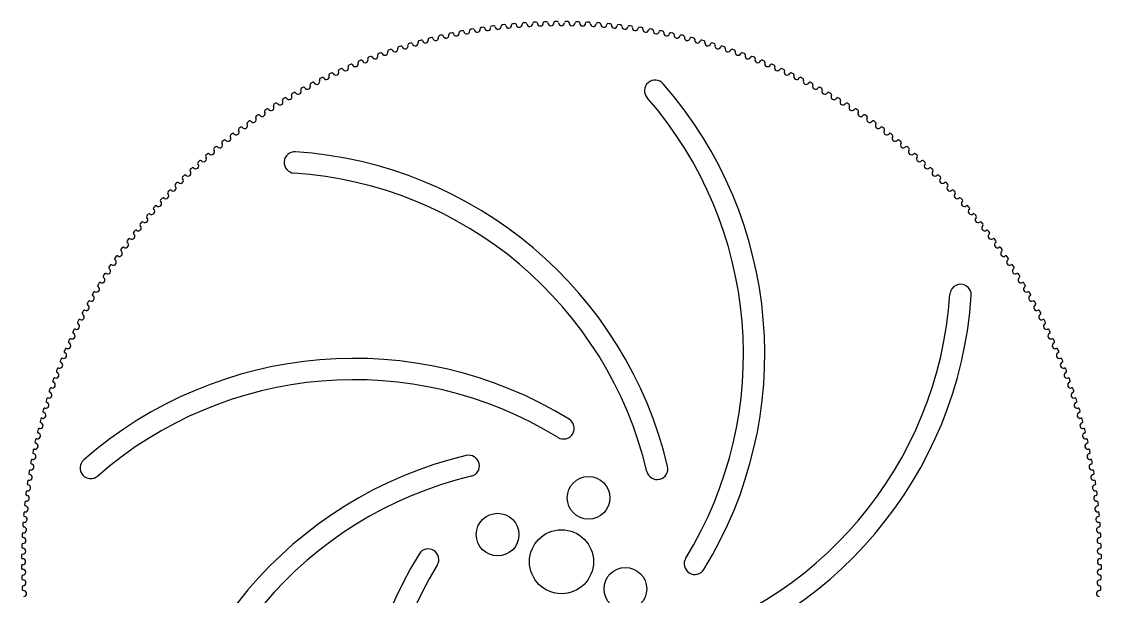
# Model space of a CAD drawing. Header units: millimetres. Extents: x 13 to 657, y -435 to 1.
# Drawn here: x 454.9 to 657.4, y -107.9 to -0.2 of the extents above; entities that cross this region are included whole.
import ezdxf

# ---------------------------------------------------------------- set-up
doc = ezdxf.new("R2010")
doc.units = ezdxf.units.MM
doc.layers.get('0').update_dxf_attribs({"color": 253, "lineweight": 70, "true_color": 0x8faf8f})

msp = doc.modelspace()

# ---------------------------------------------------------------- linework, layer by layer
at = {"color": 98, "lineweight": -3, "true_color": 0x054805}
for centre, radius in [((561.21, -89.44), 4), ((544.16, -96.33), 4), ((556.13, -101.41), 6), ((568.1, -106.49), 4)]:
    msp.add_circle(centre, radius, dxfattribs=at)
for centre, radius, start, end in [((537.16, -2.18), 0.2, 100.8218, 190.6565), ((556.13, -101.41), 101.23, 100.5532, 100.8218), ((537.63, -2.09), 0.2, 10.7185, 100.5532), ((538.37, -1.95), 0.555, 190.7185, 9.5315), ((539.11, -1.82), 0.2, 99.6968, 189.5315), ((556.13, -101.41), 101.23, 99.4282, 99.6968), ((539.58, -1.75), 0.2, 9.5935, 99.4282), ((540.32, -1.62), 0.555, 189.5935, 8.4065), ((541.07, -1.51), 0.2, 98.5718, 188.4065), ((556.13, -101.41), 101.23, 98.3032, 98.5718), ((541.54, -1.44), 0.2, 8.4685, 98.3032), ((542.29, -1.33), 0.555, 188.4685, 7.2815), ((543.04, -1.23), 0.2, 97.4468, 187.2815), ((556.13, -101.41), 101.23, 97.1782, 97.4468), ((543.51, -1.17), 0.2, 7.3435, 97.1782), ((544.25, -1.08), 0.555, 187.3435, 6.1565), ((545.01, -1), 0.2, 96.3218, 186.1565), ((556.13, -101.41), 101.23, 96.0532, 96.3218), ((545.48, -0.94), 0.2, 6.2185, 96.0532), ((546.23, -0.86), 0.555, 186.2185, 5.0315), ((546.98, -0.8), 0.2, 95.1968, 185.0315), ((556.13, -101.41), 101.23, 94.9282, 95.1968), ((547.45, -0.75), 0.2, 5.0935, 94.9282), ((548.2, -0.69), 0.555, 185.0935, 3.9065), ((548.96, -0.64), 0.2, 94.0718, 183.9065), ((556.13, -101.41), 101.23, 93.8032, 94.0718), ((549.43, -0.6), 0.2, 3.9685, 93.8032), ((550.18, -0.55), 0.555, 183.9685, 2.7815), ((550.94, -0.51), 0.2, 92.9468, 182.7815), ((556.13, -101.41), 101.23, 92.6782, 92.9468), ((551.41, -0.49), 0.2, 2.8435, 92.6782), ((552.16, -0.45), 0.555, 182.8435, 1.6565), ((552.92, -0.43), 0.2, 91.8218, 181.6565), ((556.13, -101.41), 101.23, 91.5532, 91.8218), ((553.39, -0.42), 0.2, 1.7185, 91.5532), ((554.15, -0.4), 0.555, 181.7185, 0.5315), ((554.9, -0.39), 0.2, 90.6968, 180.5315), ((556.13, -101.41), 101.23, 90.4282, 90.6968), ((555.38, -0.38), 0.2, 0.5935, 90.4282), ((556.13, -0.38), 0.555, 180.5935, 359.4065), ((556.88, -0.38), 0.2, 89.5718, 179.4065), ((556.13, -101.41), 101.23, 89.3032, 89.5718), ((557.36, -0.39), 0.2, 359.4685, 89.3032), ((558.11, -0.4), 0.555, 179.4685, 358.2815), ((558.87, -0.42), 0.2, 88.4468, 178.2815), ((556.13, -101.41), 101.23, 88.1782, 88.4468), ((559.34, -0.43), 0.2, 358.3435, 88.1782), ((560.1, -0.45), 0.555, 178.3435, 357.1565), ((560.85, -0.49), 0.2, 87.3218, 177.1565), ((556.13, -101.41), 101.23, 87.0532, 87.3218), ((561.32, -0.51), 0.2, 357.2185, 87.0532), ((562.08, -0.55), 0.555, 177.2185, 356.0315), ((562.83, -0.6), 0.2, 86.1968, 176.0315), ((556.13, -101.41), 101.23, 85.9282, 86.1968), ((563.3, -0.64), 0.2, 356.0935, 85.9282), ((564.06, -0.69), 0.555, 176.0935, 354.9065), ((564.81, -0.75), 0.2, 85.0718, 174.9065), ((556.13, -101.41), 101.23, 84.8032, 85.0718), ((565.28, -0.8), 0.2, 354.9685, 84.8032), ((566.03, -0.86), 0.555, 174.9685, 353.7815), ((566.78, -0.94), 0.2, 83.9468, 173.7815), ((556.13, -101.41), 101.23, 83.6782, 83.9468), ((567.25, -1), 0.2, 353.8435, 83.6782), ((568.01, -1.08), 0.555, 173.8435, 352.6565), ((568.75, -1.17), 0.2, 82.8218, 172.6565), ((556.13, -101.41), 101.23, 82.5532, 82.8218), ((569.22, -1.23), 0.2, 352.7185, 82.5532), ((569.97, -1.33), 0.555, 172.7185, 351.5315), ((570.72, -1.44), 0.2, 81.6968, 171.5315), ((556.13, -101.41), 101.23, 81.4282, 81.6968), ((571.19, -1.51), 0.2, 351.5935, 81.4282), ((571.94, -1.62), 0.555, 171.5935, 350.4065), ((572.68, -1.75), 0.2, 80.5718, 170.4065), ((556.13, -101.41), 101.23, 80.3032, 80.5718), ((573.15, -1.82), 0.2, 350.4685, 80.3032), ((573.89, -1.95), 0.555, 170.4685, 349.2815), ((574.63, -2.09), 0.2, 79.4468, 169.2815), ((556.13, -101.41), 101.23, 79.1782, 79.4468), ((575.1, -2.18), 0.2, 349.3435, 79.1782), ((528.71, -4.17), 0.555, 196.3435, 15.1565), ((529.43, -3.97), 0.2, 105.3218, 195.1565), ((556.13, -101.41), 101.23, 105.0532, 105.3218), ((529.89, -3.85), 0.2, 15.2185, 105.0532), ((530.62, -3.65), 0.555, 195.2185, 14.0315), ((531.35, -3.47), 0.2, 104.1968, 194.0315), ((556.13, -101.41), 101.23, 103.9282, 104.1968), ((531.81, -3.35), 0.2, 14.0935, 103.9282), ((532.54, -3.17), 0.555, 194.0935, 12.9065), ((533.28, -3), 0.2, 103.0718, 192.9065), ((556.13, -101.41), 101.23, 102.8032, 103.0718), ((533.74, -2.89), 0.2, 12.9685, 102.8032), ((534.48, -2.72), 0.555, 192.9685, 11.7815), ((535.22, -2.57), 0.2, 101.9468, 191.7815), ((556.13, -101.41), 101.23, 101.6782, 101.9468), ((535.68, -2.47), 0.2, 11.8435, 101.6782), ((536.42, -2.32), 0.555, 191.8435, 10.6565), ((575.84, -2.32), 0.555, 169.3435, 348.1565), ((576.58, -2.47), 0.2, 78.3218, 168.1565), ((556.13, -101.41), 101.23, 78.0532, 78.3218), ((577.04, -2.57), 0.2, 348.2185, 78.0532), ((577.78, -2.72), 0.555, 168.2185, 347.0315), ((578.52, -2.89), 0.2, 77.1968, 167.0315), ((556.13, -101.41), 101.23, 76.9282, 77.1968), ((578.98, -3), 0.2, 347.0935, 76.9282), ((579.72, -3.17), 0.555, 167.0935, 345.9065), ((580.45, -3.35), 0.2, 76.0718, 165.9065), ((556.13, -101.41), 101.23, 75.8032, 76.0718), ((580.91, -3.47), 0.2, 345.9685, 75.8032), ((581.64, -3.65), 0.555, 165.9685, 344.7815), ((582.37, -3.85), 0.2, 74.9468, 164.7815), ((556.13, -101.41), 101.23, 74.6782, 74.9468), ((582.83, -3.97), 0.2, 344.8435, 74.6782), ((583.55, -4.17), 0.555, 164.8435, 343.6565), ((556.13, -101.41), 101.23, 109.5532, 109.8218), ((522.32, -6.21), 0.2, 19.7185, 109.5532), ((523.03, -5.95), 0.555, 199.7185, 18.5315), ((523.74, -5.71), 0.2, 108.6968, 198.5315), ((556.13, -101.41), 101.23, 108.4282, 108.6968), ((524.19, -5.56), 0.2, 18.5935, 108.4282), ((524.91, -5.32), 0.555, 198.5935, 17.4065), ((525.63, -5.1), 0.2, 107.5718, 197.4065), ((556.13, -101.41), 101.23, 107.3032, 107.5718), ((526.08, -4.95), 0.2, 17.4685, 107.3032), ((526.8, -4.73), 0.555, 197.4685, 16.2815), ((527.53, -4.51), 0.2, 106.4468, 196.2815), ((556.13, -101.41), 101.23, 106.1782, 106.4468), ((527.98, -4.38), 0.2, 16.3435, 106.1782), ((584.28, -4.38), 0.2, 73.8218, 163.6565), ((556.13, -101.41), 101.23, 73.5532, 73.8218), ((584.73, -4.51), 0.2, 343.7185, 73.5532), ((585.46, -4.73), 0.555, 163.7185, 342.5315), ((586.18, -4.95), 0.2, 72.6968, 162.5315), ((556.13, -101.41), 101.23, 72.4282, 72.6968), ((586.63, -5.1), 0.2, 342.5935, 72.4282), ((587.35, -5.32), 0.555, 162.5935, 341.4065), ((588.07, -5.56), 0.2, 71.5718, 161.4065), ((556.13, -101.41), 101.23, 71.3032, 71.5718), ((588.52, -5.71), 0.2, 341.4685, 71.3032), ((589.23, -5.95), 0.555, 161.4685, 340.2815), ((589.94, -6.21), 0.2, 70.4468, 160.2815), ((556.13, -101.41), 101.23, 70.1782, 70.4468), ((517.47, -8.07), 0.555, 203.0935, 21.9065), ((518.17, -7.79), 0.2, 112.0718, 201.9065), ((556.13, -101.41), 101.23, 111.8032, 112.0718), ((518.61, -7.61), 0.2, 21.9685, 111.8032), ((519.31, -7.33), 0.555, 201.9685, 20.7815), ((520.01, -7.06), 0.2, 110.9468, 200.7815), ((556.13, -101.41), 101.23, 110.6782, 110.9468), ((520.45, -6.89), 0.2, 20.8435, 110.6782), ((521.16, -6.62), 0.555, 200.8435, 19.6565), ((521.87, -6.37), 0.2, 109.8218, 199.6565), ((590.39, -6.37), 0.2, 340.3435, 70.1782), ((591.1, -6.62), 0.555, 160.3435, 339.1565), ((591.81, -6.89), 0.2, 69.3218, 159.1565), ((556.13, -101.41), 101.23, 69.0532, 69.3218), ((592.25, -7.06), 0.2, 339.2185, 69.0532), ((592.95, -7.33), 0.555, 159.2185, 338.0315), ((593.65, -7.61), 0.2, 68.1968, 158.0315), ((556.13, -101.41), 101.23, 67.9282, 68.1968), ((594.09, -7.79), 0.2, 338.0935, 67.9282), ((594.79, -8.07), 0.555, 158.0935, 336.9065), ((512.72, -10.18), 0.2, 115.4468, 205.2815), ((556.13, -101.41), 101.23, 115.1782, 115.4468), ((513.15, -9.98), 0.2, 25.3435, 115.1782), ((513.83, -9.66), 0.555, 205.3435, 24.1565), ((514.52, -9.35), 0.2, 114.3218, 204.1565), ((556.13, -101.41), 101.23, 114.0532, 114.3218), ((514.95, -9.15), 0.2, 24.2185, 114.0532), ((515.64, -8.84), 0.555, 204.2185, 23.0315), ((516.34, -8.55), 0.2, 113.1968, 203.0315), ((556.13, -101.41), 101.23, 112.9282, 113.1968), ((516.77, -8.36), 0.2, 23.0935, 112.9282), ((595.49, -8.36), 0.2, 67.0718, 156.9065), ((556.13, -101.41), 101.23, 66.8032, 67.0718), ((595.92, -8.55), 0.2, 336.9685, 66.8032), ((596.62, -8.84), 0.555, 156.9685, 335.7815), ((597.31, -9.15), 0.2, 65.9468, 155.7815), ((556.13, -101.41), 101.23, 65.6782, 65.9468), ((597.74, -9.35), 0.2, 335.8435, 65.6782), ((598.43, -9.66), 0.555, 155.8435, 334.6565), ((599.11, -9.98), 0.2, 64.8218, 154.6565), ((556.13, -101.41), 101.23, 64.5532, 64.8218), ((599.54, -10.18), 0.2, 334.7185, 64.5532), ((508.5, -12.31), 0.555, 208.7185, 27.5315), ((509.17, -11.96), 0.2, 117.6968, 207.5315), ((556.13, -101.41), 101.23, 117.4282, 117.6968), ((509.59, -11.74), 0.2, 27.5935, 117.4282), ((510.26, -11.39), 0.555, 207.5935, 26.4065), ((510.94, -11.05), 0.2, 116.5718, 206.4065), ((556.13, -101.41), 101.23, 116.3032, 116.5718), ((511.36, -10.84), 0.2, 26.4685, 116.3032), ((512.04, -10.5), 0.555, 206.4685, 25.2815), ((573.69, -13.14), 2, 41.1774, 221.1774), ((517.24, -62.52), 77, 328.412, 41.1774), ((600.22, -10.5), 0.555, 154.7185, 333.5315), ((600.9, -10.84), 0.2, 63.6968, 153.5315), ((556.13, -101.41), 101.23, 63.4282, 63.6968), ((601.32, -11.05), 0.2, 333.5935, 63.4282), ((602, -11.39), 0.555, 153.5935, 332.4065), ((602.67, -11.74), 0.2, 62.5718, 152.4065), ((556.13, -101.41), 101.23, 62.3032, 62.5718), ((603.09, -11.96), 0.2, 332.4685, 62.3032), ((603.76, -12.31), 0.555, 152.4685, 331.2815), ((505.04, -14.24), 0.555, 210.9685, 29.7815), ((505.7, -13.87), 0.2, 119.9468, 209.7815), ((556.13, -101.41), 101.23, 119.6782, 119.9468), ((506.11, -13.63), 0.2, 29.8435, 119.6782), ((506.76, -13.26), 0.555, 209.8435, 28.6565), ((507.43, -12.9), 0.2, 118.8218, 208.6565), ((556.13, -101.41), 101.23, 118.5532, 118.8218), ((507.84, -12.67), 0.2, 28.7185, 118.5532), ((604.42, -12.67), 0.2, 61.4468, 151.2815), ((556.13, -101.41), 101.23, 61.1782, 61.4468), ((604.83, -12.9), 0.2, 331.3435, 61.1782), ((605.5, -13.26), 0.555, 151.3435, 330.1565), ((606.15, -13.63), 0.2, 60.3218, 150.1565), ((556.13, -101.41), 101.23, 60.0532, 60.3218), ((606.56, -13.87), 0.2, 330.2185, 60.0532), ((607.22, -14.24), 0.555, 150.2185, 329.0315), ((501.66, -16.32), 0.555, 213.2185, 32.0315), ((502.3, -15.92), 0.2, 122.1968, 212.0315), ((556.13, -101.41), 101.23, 121.9282, 122.1968), ((502.7, -15.67), 0.2, 32.0935, 121.9282), ((503.34, -15.26), 0.555, 212.0935, 30.9065), ((503.99, -14.88), 0.2, 121.0718, 210.9065), ((556.13, -101.41), 101.23, 120.8032, 121.0718), ((504.39, -14.63), 0.2, 30.9685, 120.8032), ((517.24, -62.52), 73, 328.412, 41.1774), ((607.87, -14.63), 0.2, 59.1968, 149.0315), ((556.13, -101.41), 101.23, 58.9282, 59.1968), ((608.92, -15.26), 0.555, 149.0935, 327.9065), ((608.27, -14.88), 0.2, 329.0935, 58.9282), ((609.56, -15.67), 0.2, 58.0718, 147.9065), ((556.13, -101.41), 101.23, 57.8032, 58.0718), ((610.6, -16.32), 0.555, 147.9685, 326.7815), ((609.96, -15.92), 0.2, 327.9685, 57.8032), ((498.36, -18.52), 0.555, 215.4685, 34.2815), ((498.98, -18.1), 0.2, 124.4468, 214.2815), ((556.13, -101.41), 101.23, 124.1782, 124.4468), ((499.38, -17.83), 0.2, 34.3435, 124.1782), ((500, -17.4), 0.555, 214.3435, 33.1565), ((500.63, -16.99), 0.2, 123.3218, 213.1565), ((556.13, -101.41), 101.23, 123.0532, 123.3218), ((501.03, -16.73), 0.2, 33.2185, 123.0532), ((611.23, -16.73), 0.2, 56.9468, 146.7815), ((556.13, -101.41), 101.23, 56.6782, 56.9468), ((612.26, -17.4), 0.555, 146.8435, 325.6565), ((611.63, -16.99), 0.2, 326.8435, 56.6782), ((612.88, -17.83), 0.2, 55.8218, 145.6565), ((556.13, -101.41), 101.23, 55.5532, 55.8218), ((613.9, -18.52), 0.555, 145.7185, 324.5315), ((613.28, -18.1), 0.2, 325.7185, 55.5532), ((495.76, -20.4), 0.2, 126.6968, 216.5315), ((556.13, -101.41), 101.23, 126.4282, 126.6968), ((496.14, -20.12), 0.2, 36.5935, 126.4282), ((496.74, -19.67), 0.555, 216.5935, 35.4065), ((497.36, -19.23), 0.2, 125.5718, 215.4065), ((556.13, -101.41), 101.23, 125.3032, 125.5718), ((497.75, -18.96), 0.2, 35.4685, 125.3032), ((614.51, -18.96), 0.2, 54.6968, 144.5315), ((556.13, -101.41), 101.23, 54.4282, 54.6968), ((615.52, -19.67), 0.555, 144.5935, 323.4065), ((614.9, -19.23), 0.2, 324.5935, 54.4282), ((616.12, -20.12), 0.2, 53.5718, 143.4065), ((556.13, -101.41), 101.23, 53.3032, 53.5718), ((616.5, -20.4), 0.2, 323.4685, 53.3032), ((493.58, -22.07), 0.555, 218.8435, 37.6565), ((494.18, -21.61), 0.2, 127.8218, 217.6565), ((556.13, -101.41), 101.23, 127.5532, 127.8218), ((494.55, -21.32), 0.2, 37.7185, 127.5532), ((495.15, -20.85), 0.555, 217.7185, 36.5315), ((617.11, -20.85), 0.555, 143.4685, 322.2815), ((617.71, -21.32), 0.2, 52.4468, 142.2815), ((556.13, -101.41), 101.23, 52.1782, 52.4468), ((618.68, -22.07), 0.555, 142.3435, 321.1565), ((618.08, -21.61), 0.2, 322.3435, 52.1782), ((490.51, -24.58), 0.555, 221.0935, 39.9065), ((491.09, -24.1), 0.2, 130.0718, 219.9065), ((556.13, -101.41), 101.23, 129.8032, 130.0718), ((491.46, -23.79), 0.2, 39.9685, 129.8032), ((492.03, -23.31), 0.555, 219.9685, 38.7815), ((492.62, -22.84), 0.2, 128.9468, 218.7815), ((556.13, -101.41), 101.23, 128.6782, 128.9468), ((492.99, -22.54), 0.2, 38.8435, 128.6782), ((619.27, -22.54), 0.2, 51.3218, 141.1565), ((556.13, -101.41), 101.23, 51.0532, 51.3218), ((620.23, -23.31), 0.555, 141.2185, 320.0315), ((619.64, -22.84), 0.2, 321.2185, 51.0532), ((620.8, -23.79), 0.2, 50.1968, 140.0315), ((556.13, -101.41), 101.23, 49.9282, 50.1968), ((621.75, -24.58), 0.555, 140.0935, 318.9065), ((621.17, -24.1), 0.2, 320.0935, 49.9282), ((556.13, -101.41), 101.23, 132.0532, 132.3218), ((488.46, -26.39), 0.2, 42.2185, 132.0532), ((489.02, -25.89), 0.555, 222.2185, 41.0315), ((489.59, -25.39), 0.2, 131.1968, 221.0315), ((556.13, -101.41), 101.23, 130.9282, 131.1968), ((489.94, -25.08), 0.2, 41.0935, 130.9282), ((506.13, -26.58), 2, 86.1774, 266.1774), ((501.13, -101.41), 77, 13.412, 86.1774), ((622.32, -25.08), 0.2, 49.0718, 138.9065), ((556.13, -101.41), 101.23, 48.8032, 49.0718), ((623.24, -25.89), 0.555, 138.9685, 317.7815), ((622.67, -25.39), 0.2, 318.9685, 48.8032), ((623.8, -26.39), 0.2, 47.9468, 137.7815), ((556.13, -101.41), 101.23, 47.6782, 47.9468), ((486.1, -28.58), 0.555, 224.4685, 43.2815), ((486.65, -28.06), 0.2, 133.4468, 223.2815), ((556.13, -101.41), 101.23, 133.1782, 133.4468), ((487, -27.74), 0.2, 43.3435, 133.1782), ((487.55, -27.22), 0.555, 223.3435, 42.1565), ((488.11, -26.71), 0.2, 132.3218, 222.1565), ((624.71, -27.22), 0.555, 137.8435, 316.6565), ((624.15, -26.71), 0.2, 317.8435, 47.6782), ((625.26, -27.74), 0.2, 46.8218, 136.6565), ((556.13, -101.41), 101.23, 46.5532, 46.8218), ((626.16, -28.58), 0.555, 136.7185, 315.5315), ((625.61, -28.06), 0.2, 316.7185, 46.5532), ((556.13, -101.41), 101.23, 135.4282, 135.6968), ((484.16, -30.51), 0.2, 45.5935, 135.4282), ((484.69, -29.97), 0.555, 225.5935, 44.4065), ((485.23, -29.44), 0.2, 134.5718, 224.4065), ((556.13, -101.41), 101.23, 134.3032, 134.5718), ((485.57, -29.11), 0.2, 44.4685, 134.3032), ((501.13, -101.41), 73, 13.412, 86.1774), ((626.69, -29.11), 0.2, 45.6968, 135.5315), ((556.13, -101.41), 101.23, 45.4282, 45.6968), ((627.57, -29.97), 0.555, 135.5935, 314.4065), ((627.03, -29.44), 0.2, 315.5935, 45.4282), ((628.1, -30.51), 0.2, 44.5718, 134.4065), ((556.13, -101.41), 101.23, 44.3032, 44.5718), ((482.46, -32.28), 0.2, 136.8218, 226.6565), ((556.13, -101.41), 101.23, 136.5532, 136.8218), ((482.78, -31.93), 0.2, 46.7185, 136.5532), ((483.3, -31.38), 0.555, 226.7185, 45.5315), ((483.83, -30.85), 0.2, 135.6968, 225.5315), ((628.96, -31.38), 0.555, 134.4685, 313.2815), ((628.43, -30.85), 0.2, 314.4685, 44.3032), ((629.48, -31.93), 0.2, 43.4468, 133.2815), ((556.13, -101.41), 101.23, 43.1782, 43.4468), ((629.8, -32.28), 0.2, 313.3435, 43.1782), ((480.61, -34.3), 0.555, 228.9685, 47.7815), ((481.11, -33.74), 0.2, 137.9468, 227.7815), ((556.13, -101.41), 101.23, 137.6782, 137.9468), ((481.43, -33.39), 0.2, 47.8435, 137.6782), ((481.94, -32.83), 0.555, 227.8435, 46.6565), ((630.32, -32.83), 0.555, 133.3435, 312.1565), ((630.83, -33.39), 0.2, 42.3218, 132.1565), ((556.13, -101.41), 101.23, 42.0532, 42.3218), ((631.65, -34.3), 0.555, 132.2185, 311.0315), ((631.15, -33.74), 0.2, 312.2185, 42.0532), ((556.13, -101.41), 101.23, 139.9282, 140.1968), ((478.82, -36.37), 0.2, 50.0935, 139.9282), ((479.3, -35.79), 0.555, 230.0935, 48.9065), ((479.8, -35.22), 0.2, 139.0718, 228.9065), ((556.13, -101.41), 101.23, 138.8032, 139.0718), ((480.11, -34.87), 0.2, 48.9685, 138.8032), ((632.15, -34.87), 0.2, 41.1968, 131.0315), ((556.13, -101.41), 101.23, 40.9282, 41.1968), ((632.96, -35.79), 0.555, 131.0935, 309.9065), ((632.46, -35.22), 0.2, 311.0935, 40.9282), ((633.44, -36.37), 0.2, 40.0718, 129.9065), ((556.13, -101.41), 101.23, 39.8032, 40.0718), ((476.79, -38.86), 0.555, 232.3435, 51.1565), ((477.26, -38.27), 0.2, 141.3218, 231.1565), ((556.13, -101.41), 101.23, 141.0532, 141.3218), ((477.56, -37.9), 0.2, 51.2185, 141.0532), ((478.03, -37.31), 0.555, 231.2185, 50.0315), ((478.51, -36.74), 0.2, 140.1968, 230.0315), ((634.23, -37.31), 0.555, 129.9685, 308.7815), ((633.75, -36.74), 0.2, 309.9685, 39.8032), ((634.7, -37.9), 0.2, 38.9468, 128.7815), ((556.13, -101.41), 101.23, 38.6782, 38.9468), ((635.47, -38.86), 0.555, 128.8435, 307.6565), ((635, -38.27), 0.2, 308.8435, 38.6782), ((475.57, -40.43), 0.555, 233.4685, 52.2815), ((476.04, -39.83), 0.2, 142.4468, 232.2815), ((556.13, -101.41), 101.23, 142.1782, 142.4468), ((476.33, -39.46), 0.2, 52.3435, 142.1782), ((635.93, -39.46), 0.2, 37.8218, 127.6565), ((556.13, -101.41), 101.23, 37.5532, 37.8218), ((636.69, -40.43), 0.555, 127.7185, 306.5315), ((636.22, -39.83), 0.2, 307.7185, 37.5532), ((473.95, -42.64), 0.2, 54.5935, 144.4282), ((474.39, -42.02), 0.555, 234.5935, 53.4065), ((474.84, -41.42), 0.2, 143.5718, 233.4065), ((556.13, -101.41), 101.23, 143.3032, 143.5718), ((475.12, -41.04), 0.2, 53.4685, 143.3032), ((637.14, -41.04), 0.2, 36.6968, 126.5315), ((556.13, -101.41), 101.23, 36.4282, 36.6968), ((637.87, -42.02), 0.555, 126.5935, 305.4065), ((637.42, -41.42), 0.2, 306.5935, 36.4282), ((638.31, -42.64), 0.2, 35.5718, 125.4065), ((556.13, -101.41), 101.23, 145.5532, 145.8218), ((472.82, -44.26), 0.2, 55.7185, 145.5532), ((473.24, -43.64), 0.555, 235.7185, 54.5315), ((473.68, -43.03), 0.2, 144.6968, 234.5315), ((556.13, -101.41), 101.23, 144.4282, 144.6968), ((639.02, -43.64), 0.555, 125.4685, 304.2815), ((556.13, -101.41), 101.23, 35.3032, 35.5718), ((638.58, -43.03), 0.2, 305.4685, 35.3032), ((639.44, -44.26), 0.2, 34.4468, 124.2815), ((556.13, -101.41), 101.23, 34.1782, 34.4468), ((471.04, -46.94), 0.555, 237.9685, 56.7815), ((471.45, -46.31), 0.2, 146.9468, 236.7815), ((556.13, -101.41), 101.23, 146.6782, 146.9468), ((471.71, -45.91), 0.2, 56.8435, 146.6782), ((472.12, -45.28), 0.555, 236.8435, 55.6565), ((472.55, -44.66), 0.2, 145.8218, 235.6565), ((640.14, -45.28), 0.555, 124.3435, 303.1565), ((639.71, -44.66), 0.2, 304.3435, 34.1782), ((640.55, -45.91), 0.2, 33.3218, 123.1565), ((641.22, -46.94), 0.555, 123.2185, 302.0315), ((556.13, -101.41), 101.23, 33.0532, 33.3218), ((640.81, -46.31), 0.2, 303.2185, 33.0532), ((469.98, -48.62), 0.555, 239.0935, 57.9065), ((470.39, -47.98), 0.2, 148.0718, 237.9065), ((556.13, -101.41), 101.23, 147.8032, 148.0718), ((470.64, -47.58), 0.2, 57.9685, 147.8032), ((641.62, -47.58), 0.2, 32.1968, 122.0315), ((642.28, -48.62), 0.555, 122.0935, 300.9065), ((556.13, -101.41), 101.23, 31.9282, 32.1968), ((641.87, -47.98), 0.2, 302.0935, 31.9282), ((468.96, -50.32), 0.555, 240.2185, 59.0315), ((469.35, -49.67), 0.2, 149.1968, 239.0315), ((556.13, -101.41), 101.23, 148.9282, 149.1968), ((469.6, -49.27), 0.2, 59.0935, 148.9282), ((630.96, -51.41), 2, 356.1774, 176.1774), ((642.66, -49.27), 0.2, 31.0718, 120.9065), ((643.3, -50.32), 0.555, 120.9685, 299.7815), ((556.13, -101.41), 101.23, 30.8032, 31.0718), ((642.91, -49.67), 0.2, 300.9685, 30.8032), ((556.13, -101.41), 101.23, 151.1782, 151.4468), ((467.62, -52.71), 0.2, 61.3435, 151.1782), ((467.98, -52.04), 0.555, 241.3435, 60.1565), ((468.35, -51.39), 0.2, 150.3218, 240.1565), ((556.13, -101.41), 101.23, 150.0532, 150.3218), ((468.59, -50.98), 0.2, 60.2185, 150.0532), ((556.13, -46.41), 73, 283.412, 356.1774), ((556.13, -46.41), 77, 283.412, 356.1774), ((643.67, -50.98), 0.2, 29.9468, 119.7815), ((644.28, -52.04), 0.555, 119.8435, 298.6565), ((556.13, -101.41), 101.23, 29.6782, 29.9468), ((643.91, -51.39), 0.2, 299.8435, 29.6782), ((644.64, -52.71), 0.2, 28.8218, 118.6565), ((556.13, -101.41), 101.23, 28.5532, 28.8218), ((556.13, -101.41), 101.23, 152.3032, 152.5718), ((466.68, -54.45), 0.2, 62.4685, 152.3032), ((467.03, -53.78), 0.555, 242.4685, 61.2815), ((467.39, -53.12), 0.2, 151.4468, 241.2815), ((645.23, -53.78), 0.555, 118.7185, 297.5315), ((644.87, -53.12), 0.2, 298.7185, 28.5532), ((645.58, -54.45), 0.2, 27.6968, 117.5315), ((556.13, -101.41), 101.23, 27.4282, 27.6968), ((465.56, -56.64), 0.2, 153.6968, 243.5315), ((556.13, -101.41), 101.23, 153.4282, 153.6968), ((465.77, -56.22), 0.2, 63.5935, 153.4282), ((466.11, -55.54), 0.555, 243.5935, 62.4065), ((466.46, -54.87), 0.2, 152.5718, 242.4065), ((646.15, -55.54), 0.555, 117.5935, 296.4065), ((645.8, -54.87), 0.2, 297.5935, 27.4282), ((646.49, -56.22), 0.2, 26.5718, 116.4065), ((556.13, -101.41), 101.23, 26.3032, 26.5718), ((646.7, -56.64), 0.2, 296.4685, 26.3032), ((464.38, -59.11), 0.555, 245.8435, 64.6565), ((464.7, -58.43), 0.2, 154.8218, 244.6565), ((556.13, -101.41), 101.23, 154.5532, 154.8218), ((464.9, -58), 0.2, 64.7185, 154.5532), ((465.22, -57.32), 0.555, 244.7185, 63.5315), ((647.04, -57.32), 0.555, 116.4685, 295.2815), ((647.36, -58), 0.2, 25.4468, 115.2815), ((647.88, -59.11), 0.555, 115.3435, 294.1565), ((556.13, -101.41), 101.23, 25.1782, 25.4468), ((647.56, -58.43), 0.2, 295.3435, 25.1782), ((463.56, -60.92), 0.555, 246.9685, 65.7815), ((463.87, -60.23), 0.2, 155.9468, 245.7815), ((556.13, -101.41), 101.23, 155.6782, 155.9468), ((464.07, -59.8), 0.2, 65.8435, 155.6782), ((648.19, -59.8), 0.2, 24.3218, 114.1565), ((648.7, -60.92), 0.555, 114.2185, 293.0315), ((556.13, -101.41), 101.23, 24.0532, 24.3218), ((648.39, -60.23), 0.2, 294.2185, 24.0532), ((462.79, -62.75), 0.555, 248.0935, 66.9065), ((463.08, -62.05), 0.2, 157.0718, 246.9065), ((556.13, -101.41), 101.23, 156.8032, 157.0718), ((463.27, -61.62), 0.2, 66.9685, 156.8032), ((648.99, -61.62), 0.2, 23.1968, 113.0315), ((649.47, -62.75), 0.555, 113.0935, 291.9065), ((556.13, -101.41), 101.23, 22.9282, 23.1968), ((649.18, -62.05), 0.2, 293.0935, 22.9282), ((462.05, -64.59), 0.555, 249.2185, 68.0315), ((462.33, -63.89), 0.2, 158.1968, 248.0315), ((556.13, -101.41), 101.23, 157.9282, 158.1968), ((462.51, -63.45), 0.2, 68.0935, 157.9282), ((517.24, -140.3), 77, 58.412, 131.1774), ((650.21, -64.59), 0.555, 111.9685, 290.7815), ((649.75, -63.45), 0.2, 22.0718, 111.9065), ((556.13, -101.41), 101.23, 21.8032, 22.0718), ((649.93, -63.89), 0.2, 291.9685, 21.8032), ((461.34, -66.44), 0.555, 250.3435, 69.1565), ((461.61, -65.73), 0.2, 159.3218, 249.1565), ((556.13, -101.41), 101.23, 159.0532, 159.3218), ((461.78, -65.29), 0.2, 69.2185, 159.0532), ((650.92, -66.44), 0.555, 110.8435, 289.6565), ((650.48, -65.29), 0.2, 20.9468, 110.7815), ((556.13, -101.41), 101.23, 20.6782, 20.9468), ((650.65, -65.73), 0.2, 290.8435, 20.6782), ((460.43, -69.02), 0.2, 71.4685, 161.3032), ((460.67, -68.31), 0.555, 251.4685, 70.2815), ((460.93, -67.6), 0.2, 160.4468, 250.2815), ((556.13, -101.41), 101.23, 160.1782, 160.4468), ((461.09, -67.15), 0.2, 70.3435, 160.1782), ((517.24, -140.3), 73, 58.412, 131.1774), ((651.59, -68.31), 0.555, 109.7185, 288.5315), ((651.17, -67.15), 0.2, 19.8218, 109.6565), ((556.13, -101.41), 101.23, 19.5532, 19.8218), ((651.33, -67.6), 0.2, 289.7185, 19.5532), ((651.83, -69.02), 0.2, 18.6968, 108.5315), ((556.13, -101.41), 101.23, 162.4282, 162.6968), ((459.82, -70.91), 0.2, 72.5935, 162.4282), ((460.04, -70.19), 0.555, 252.5935, 71.4065), ((460.28, -69.47), 0.2, 161.5718, 251.4065), ((556.13, -101.41), 101.23, 161.3032, 161.5718), ((652.22, -70.19), 0.555, 108.5935, 287.4065), ((556.13, -101.41), 101.23, 18.4282, 18.6968), ((651.98, -69.47), 0.2, 288.5935, 18.4282), ((652.44, -70.91), 0.2, 17.5718, 107.4065), ((556.13, -101.41), 101.23, 17.3032, 17.5718), ((556.13, -101.41), 101.23, 163.5532, 163.8218), ((459.23, -72.81), 0.2, 73.7185, 163.5532), ((459.45, -72.08), 0.555, 253.7185, 72.5315), ((459.67, -71.36), 0.2, 162.6968, 252.5315), ((652.81, -72.08), 0.555, 107.4685, 286.2815), ((652.59, -71.36), 0.2, 287.4685, 17.3032), ((653.03, -72.81), 0.2, 16.4468, 106.2815), ((556.13, -101.41), 101.23, 16.1782, 16.4468), ((556.13, -101.41), 101.23, 164.6782, 164.9468), ((458.69, -74.71), 0.2, 74.8435, 164.6782), ((458.89, -73.99), 0.555, 254.8435, 73.6565), ((459.1, -73.26), 0.2, 163.8218, 253.6565), ((556.52, -76.41), 2, 238.412, 58.412), ((653.37, -73.99), 0.555, 106.3435, 285.1565), ((653.16, -73.26), 0.2, 286.3435, 16.1782), ((653.57, -74.71), 0.2, 15.3218, 105.1565), ((556.13, -101.41), 101.23, 15.0532, 15.3218), ((556.13, -101.41), 101.23, 165.8032, 166.0718), ((458.19, -76.63), 0.2, 75.9685, 165.8032), ((458.37, -75.9), 0.555, 255.9685, 74.7815), ((458.57, -75.17), 0.2, 164.9468, 254.7815), ((653.89, -75.9), 0.555, 105.2185, 284.0315), ((653.69, -75.17), 0.2, 285.2185, 15.0532), ((654.07, -76.63), 0.2, 14.1968, 104.0315), ((556.13, -101.41), 101.23, 13.9282, 14.1968), ((556.13, -101.41), 101.23, 166.9282, 167.1968), ((457.72, -78.56), 0.2, 77.0935, 166.9282), ((457.89, -77.82), 0.555, 257.0935, 75.9065), ((458.07, -77.09), 0.2, 166.0718, 255.9065), ((654.37, -77.82), 0.555, 104.0935, 282.9065), ((654.19, -77.09), 0.2, 284.0935, 13.9282), ((654.54, -78.56), 0.2, 13.0718, 102.9065), ((556.13, -101.41), 101.23, 12.8032, 13.0718), ((457.19, -80.96), 0.2, 168.3218, 258.1565), ((556.13, -101.41), 101.23, 168.0532, 168.3218), ((457.29, -80.5), 0.2, 78.2185, 168.0532), ((457.44, -79.76), 0.555, 258.2185, 77.0315), ((457.61, -79.02), 0.2, 167.1968, 257.0315), ((654.82, -79.76), 0.555, 102.9685, 281.7815), ((654.65, -79.02), 0.2, 282.9685, 12.8032), ((654.97, -80.5), 0.2, 11.9468, 101.7815), ((655.07, -80.96), 0.2, 281.8435, 11.6782), ((556.13, -101.41), 101.23, 11.6782, 11.9468), ((556.13, -101.41), 101.23, 169.1782, 169.4468), ((456.81, -82.91), 0.2, 169.4468, 259.2815), ((456.9, -82.44), 0.2, 79.3435, 169.1782), ((457.04, -81.7), 0.555, 259.3435, 78.1565), ((467.86, -83.85), 2, 131.1774, 311.1774), ((556.13, -156.41), 77, 103.412, 176.1774), ((538.73, -83.46), 2, 283.412, 103.412), ((655.22, -81.7), 0.555, 101.8435, 280.6565), ((655.36, -82.44), 0.2, 10.8218, 100.6565), ((655.45, -82.91), 0.2, 280.7185, 10.5532), ((556.13, -101.41), 101.23, 10.5532, 10.8218), ((556.13, -101.41), 101.23, 170.3032, 170.5718), ((456.47, -84.86), 0.2, 170.5718, 260.4065), ((456.54, -84.39), 0.2, 80.4685, 170.3032), ((456.67, -83.65), 0.555, 260.4685, 79.2815), ((574.08, -84.01), 2, 193.412, 13.412), ((655.59, -83.65), 0.555, 100.7185, 279.5315), ((655.72, -84.39), 0.2, 9.6968, 99.5315), ((655.79, -84.86), 0.2, 279.5935, 9.4282), ((556.13, -101.41), 101.23, 9.4282, 9.6968), ((556.13, -101.41), 101.23, 171.4282, 171.6968), ((456.16, -86.82), 0.2, 171.6968, 261.5315), ((456.05, -87.57), 0.555, 262.7185, 81.5315), ((456.23, -86.35), 0.2, 81.5935, 171.4282), ((456.34, -85.6), 0.555, 261.5935, 80.4065), ((556.13, -156.41), 73, 103.412, 176.1774), ((655.92, -85.6), 0.555, 99.5935, 278.4065), ((656.21, -87.57), 0.555, 98.4685, 277.2815), ((656.03, -86.35), 0.2, 8.5718, 98.4065), ((656.1, -86.82), 0.2, 278.4685, 8.3032), ((556.13, -101.41), 101.23, 8.3032, 8.5718), ((556.13, -101.41), 101.23, 172.5532, 172.8218), ((455.89, -88.79), 0.2, 172.8218, 262.6565), ((455.8, -89.53), 0.555, 263.8435, 82.6565), ((455.95, -88.32), 0.2, 82.7185, 172.5532), ((656.46, -89.53), 0.555, 97.3435, 276.1565), ((656.31, -88.32), 0.2, 7.4468, 97.2815), ((656.37, -88.79), 0.2, 277.3435, 7.1782), ((556.13, -101.41), 101.23, 7.1782, 7.4468), ((455.66, -90.76), 0.2, 173.9468, 263.7815), ((556.13, -101.41), 101.23, 173.6782, 173.9468), ((455.72, -90.29), 0.2, 83.8435, 173.6782), ((455.58, -91.51), 0.555, 264.9685, 83.7815), ((656.68, -91.51), 0.555, 96.2185, 275.0315), ((656.54, -90.29), 0.2, 6.3218, 96.1565), ((656.6, -90.76), 0.2, 276.2185, 6.0532), ((556.13, -101.41), 101.23, 6.0532, 6.3218), ((455.47, -92.73), 0.2, 175.0718, 264.9065), ((556.13, -101.41), 101.23, 174.8032, 175.0718), ((455.52, -92.26), 0.2, 84.9685, 174.8032), ((455.41, -93.48), 0.555, 266.0935, 84.9065), ((656.85, -93.48), 0.555, 95.0935, 273.9065), ((656.74, -92.26), 0.2, 5.1968, 95.0315), ((656.79, -92.73), 0.2, 275.0935, 4.9282), ((556.13, -101.41), 101.23, 4.9282, 5.1968), ((556.13, -101.41), 101.23, 175.9282, 176.1968), ((455.32, -94.71), 0.2, 176.1968, 266.0315), ((455.36, -94.24), 0.2, 86.0935, 175.9282), ((455.27, -95.46), 0.555, 267.2185, 86.0315), ((656.99, -95.46), 0.555, 93.9685, 272.7815), ((656.9, -94.24), 0.2, 4.0718, 93.9065), ((656.94, -94.71), 0.2, 273.9685, 3.8032), ((556.13, -101.41), 101.23, 3.8032, 4.0718), ((556.13, -101.41), 101.23, 177.0532, 177.3218), ((455.21, -96.69), 0.2, 177.3218, 267.1565), ((455.23, -96.22), 0.2, 87.2185, 177.0532), ((455.17, -97.44), 0.555, 268.3435, 87.1565), ((657.09, -97.44), 0.555, 92.8435, 271.6565), ((657.03, -96.22), 0.2, 2.9468, 92.7815), ((657.05, -96.69), 0.2, 272.8435, 2.6782), ((556.13, -101.41), 101.23, 2.6782, 2.9468), ((556.13, -101.41), 101.23, 178.1782, 178.4468), ((455.14, -98.67), 0.2, 178.4468, 268.2815), ((455.15, -98.2), 0.2, 88.3435, 178.1782), ((455.12, -99.43), 0.555, 269.4685, 88.2815), ((531.13, -101.02), 2, 328.412, 148.412), ((657.14, -99.43), 0.555, 91.7185, 270.5315), ((657.11, -98.2), 0.2, 1.8218, 91.6565), ((657.12, -98.67), 0.2, 271.7185, 1.5532), ((556.13, -101.41), 101.23, 1.5532, 1.8218), ((556.13, -101.41), 101.23, 179.3032, 179.5718), ((455.1, -100.66), 0.2, 179.5718, 269.4065), ((455.11, -100.18), 0.2, 89.4685, 179.3032), ((455.1, -101.41), 0.555, 270.5935, 89.4065), ((595.02, -140.3), 77, 148.412, 221.1774), ((581.13, -101.8), 2, 148.412, 328.412), ((657.16, -101.41), 0.555, 90.5935, 269.4065), ((657.15, -100.18), 0.2, 0.6968, 90.5315), ((657.16, -100.66), 0.2, 270.5935, 0.4282), ((556.13, -101.41), 101.23, 0.4282, 0.6968), ((455.1, -102.16), 0.2, 90.5935, 180.4282), ((556.13, -101.41), 101.23, 180.4282, 180.6968), ((455.11, -102.64), 0.2, 180.6968, 270.5315), ((455.12, -103.39), 0.555, 271.7185, 90.5315), ((595.02, -140.3), 73, 148.412, 221.1774), ((657.14, -103.39), 0.555, 89.4685, 268.2815), ((657.15, -102.64), 0.2, 269.4685, 359.3032), ((657.16, -102.16), 0.2, 359.5718, 89.4065), ((556.13, -101.41), 101.23, 359.3032, 359.5718), ((455.14, -104.15), 0.2, 91.7185, 181.5532), ((556.13, -101.41), 101.23, 181.5532, 181.8218), ((455.15, -104.62), 0.2, 181.8218, 271.6565), ((455.17, -105.38), 0.555, 272.8435, 91.6565), ((657.09, -105.38), 0.555, 88.3435, 267.1565), ((657.11, -104.62), 0.2, 268.3435, 358.1782), ((657.12, -104.15), 0.2, 358.4468, 88.2815), ((556.13, -101.41), 101.23, 358.1782, 358.4468), ((455.21, -106.13), 0.2, 92.8435, 182.6782), ((556.13, -101.41), 101.23, 182.6782, 182.9468), ((455.23, -106.6), 0.2, 182.9468, 272.7815), ((455.27, -107.36), 0.555, 273.9685, 92.7815), ((656.99, -107.36), 0.555, 87.2185, 266.0315), ((657.03, -106.6), 0.2, 267.2185, 357.0532), ((657.05, -106.13), 0.2, 357.3218, 87.1565), ((556.13, -101.41), 101.23, 357.0532, 357.3218)]:
    msp.add_arc(centre, radius, start, end, dxfattribs=at)

doc.saveas('drawing.dxf')
